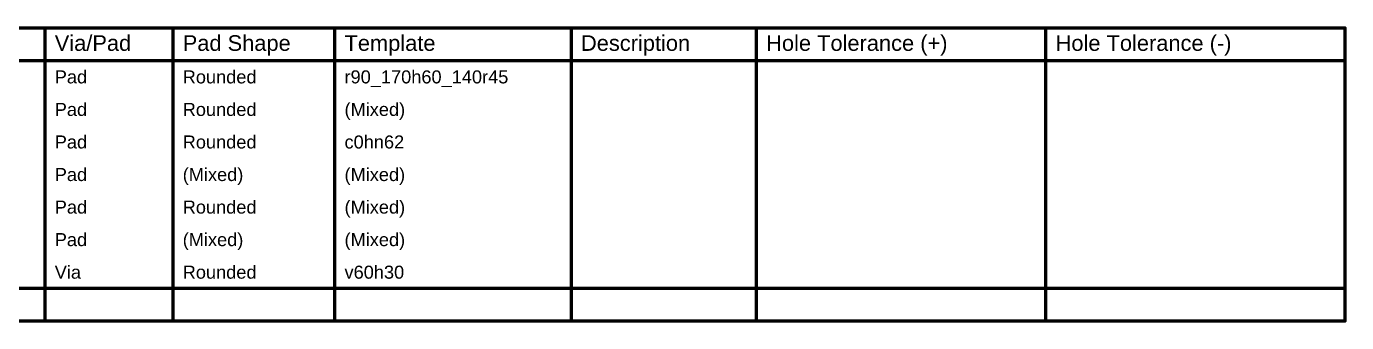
# Model space of a CAD drawing. Header units: inches. Extents: x -46 to 312, y 0 to 111.
# Drawn here: x 157.1 to 311.7, y 46 to 80.7 of the extents above; entities that cross this region are included whole.
import ezdxf

# ---------------------------------------------------------------- set-up
doc = ezdxf.new("R2010")
doc.units = ezdxf.units.IN
doc.layers.add('Drill Drawing', color=1, linetype='Continuous')
doc.styles.add('Arial', font='', dxfattribs={"height": 0.2})
doc.styles.get('Arial').set_extended_font_data('Arial')

msp = doc.modelspace()

# ---------------------------------------------------------------- linework, layer by layer
at = {"layer": 'Drill Drawing'}
for points in [[(33.34, 80.49, 0.381, 0.381, 0), (311.49, 80.49, 0.381, 0.381, 0)], [(159.31, 46.2, 0.381, 0.381, 0), (159.31, 80.49, 0.381, 0.381, 0)], [(174.29, 46.2, 0.381, 0.381, 0), (174.29, 80.49, 0.381, 0.381, 0)], [(193.24, 46.2, 0.381, 0.381, 0), (193.24, 80.49, 0.381, 0.381, 0)], [(220.92, 46.2, 0.381, 0.381, 0), (220.92, 80.49, 0.381, 0.381, 0)], [(242.6, 46.2, 0.381, 0.381, 0), (242.6, 80.49, 0.381, 0.381, 0)], [(276.47, 46.2, 0.381, 0.381, 0), (276.47, 80.49, 0.381, 0.381, 0)], [(311.49, 46.2, 0.381, 0.381, 0), (311.49, 80.49, 0.381, 0.381, 0)], [(33.34, 76.68, 0.381, 0.381, 0), (311.49, 76.68, 0.381, 0.381, 0)], [(33.34, 50.01, 0.381, 0.381, 0), (311.49, 50.01, 0.381, 0.381, 0)], [(33.34, 46.2, 0.381, 0.381, 0), (311.49, 46.2, 0.381, 0.381, 0)]]:
    msp.add_lwpolyline(points, format="xyseb", dxfattribs=at)
for points in [[(159.22, 80.49, 0.191, 0.191, 1), (159.41, 80.49, 0.191, 0.191, 1)], [(174.2, 80.49, 0.191, 0.191, 1), (174.39, 80.49, 0.191, 0.191, 1)], [(193.14, 80.49, 0.191, 0.191, 1), (193.33, 80.49, 0.191, 0.191, 1)], [(220.82, 80.49, 0.191, 0.191, 1), (221.01, 80.49, 0.191, 0.191, 1)], [(242.51, 80.49, 0.191, 0.191, 1), (242.7, 80.49, 0.191, 0.191, 1)], [(276.38, 80.49, 0.191, 0.191, 1), (276.57, 80.49, 0.191, 0.191, 1)], [(311.4, 80.49, 0.191, 0.191, 1), (311.59, 80.49, 0.191, 0.191, 1)], [(311.4, 80.49, 0.191, 0.191, 1), (311.59, 80.49, 0.191, 0.191, 1)], [(311.4, 76.68, 0.191, 0.191, 1), (311.59, 76.68, 0.191, 0.191, 1)], [(311.4, 50.01, 0.191, 0.191, 1), (311.59, 50.01, 0.191, 0.191, 1)], [(159.22, 46.2, 0.191, 0.191, 1), (159.41, 46.2, 0.191, 0.191, 1)], [(174.2, 46.2, 0.191, 0.191, 1), (174.39, 46.2, 0.191, 0.191, 1)], [(193.14, 46.2, 0.191, 0.191, 1), (193.33, 46.2, 0.191, 0.191, 1)], [(220.82, 46.2, 0.191, 0.191, 1), (221.01, 46.2, 0.191, 0.191, 1)], [(242.51, 46.2, 0.191, 0.191, 1), (242.7, 46.2, 0.191, 0.191, 1)], [(276.38, 46.2, 0.191, 0.191, 1), (276.57, 46.2, 0.191, 0.191, 1)], [(311.4, 46.2, 0.191, 0.191, 1), (311.59, 46.2, 0.191, 0.191, 1)], [(311.4, 46.2, 0.191, 0.191, 1), (311.59, 46.2, 0.191, 0.191, 1)]]:
    msp.add_lwpolyline(points, format="xyseb", close=True, dxfattribs=at)

# ---------------------------------------------------------------- texts
at = {"layer": 'Drill Drawing', "style": 'Arial'}
for s, height, p in [('Via/Pad', 1.829, (160.46, 77.82)), ('Pad Shape', 1.829, (175.44, 77.82)), ('Template', 1.829, (194.38, 77.82)), ('Description', 1.8288, (222.06, 77.82)), ('Hole Tolerance (+)', 1.8288, (243.74, 77.82)), ('Hole Tolerance (-)', 1.8288, (277.62, 77.82)), ('Pad', 1.524, (160.46, 74.01)), ('Rounded', 1.524, (175.44, 74.01)), ('r90_170h60_140r45', 1.524, (194.38, 74.01)), ('Pad', 1.524, (160.46, 70.2)), ('Rounded', 1.524, (175.44, 70.2)), ('(Mixed)', 1.524, (194.38, 70.2)), ('Pad', 1.524, (160.46, 66.39)), ('Rounded', 1.524, (175.44, 66.39)), ('c0hn62', 1.524, (194.38, 66.39)), ('Pad', 1.524, (160.46, 62.58)), ('(Mixed)', 1.524, (175.44, 62.58)), ('(Mixed)', 1.524, (194.38, 62.58)), ('Pad', 1.524, (160.46, 58.77)), ('Rounded', 1.524, (175.44, 58.77)), ('(Mixed)', 1.524, (194.38, 58.77)), ('Pad', 1.524, (160.46, 54.96)), ('(Mixed)', 1.524, (175.44, 54.96)), ('(Mixed)', 1.524, (194.38, 54.96)), ('Via', 1.524, (160.46, 51.15)), ('Rounded', 1.524, (175.44, 51.15)), ('v60h30', 1.524, (194.38, 51.15))]:
    msp.add_text(s, height=height, dxfattribs=at).set_placement(p)

doc.saveas('drawing.dxf')
